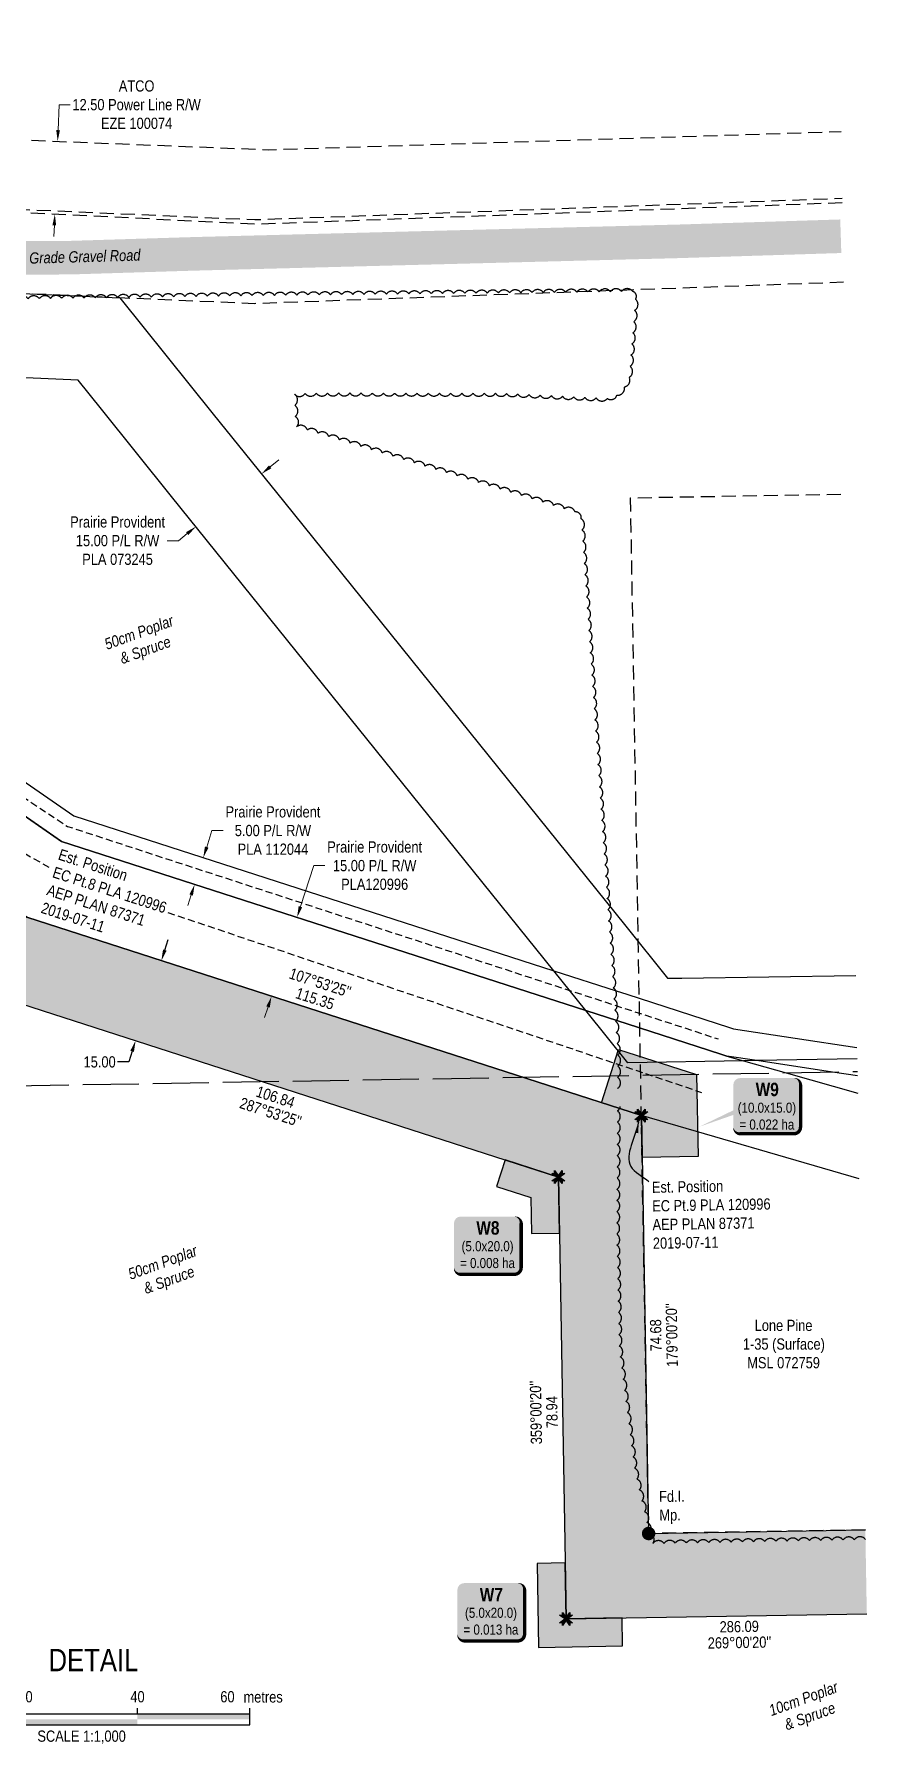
# Model space of a CAD drawing. Extents: x 571054 to 575687, y 6270459 to 6274187.
# Drawn here: x 571843 to 572586, y 6270699 to 6272226 of the extents above; entities that cross this region are included whole.
import ezdxf
from ezdxf.enums import TextEntityAlignment as Align

# ---------------------------------------------------------------- set-up
doc = ezdxf.new("R2010")
doc.units = 0
doc.header["$LTSCALE"] = 5
doc.header["$PDMODE"] = 34
doc.header["$PDSIZE"] = 0.03
for name, pattern in [('0', [1, 1, 0]), ('foc-ACCESSROAD', [3.75, 2.5, -1.25]), ('foc-FLOWLINE', [3.75, 2.5, -1.25]), ('foc-UNSURVEYED', [12.5, 10, -2.5]), ('UG_PIPE', [1.875, 1.25, -0.625])]:
    doc.linetypes.add(name, pattern=pattern)
doc.layers.get('Defpoints').update_dxf_attribs({"color": 9})
for name, color, linetype in [('AS-PIPE-UG', 44, 'UG_PIPE'), ('AS-ROADS', 254, 'Continuous'), ('DETAIL-T', 7, 'Continuous'), ('F-AR', 190, 'foc-ACCESSROAD'), ('F-EZE', 190, 'foc-FLOWLINE'), ('F-RW', 190, 'Continuous'), ('F-WS', 190, 'foc-ACCESSROAD'), ('L-BD', 7, 'Continuous'), ('L-MON', 1, 'Continuous'), ('L-USEC', 7, 'foc-UNSURVEYED'), ('P-PROPOSED', 10, 'Continuous'), ('P-PROPOSED-H', 21, 'Continuous'), ('P-TEMP-BLOCKS', 250, 'Continuous'), ('P-TEMP-H', 41, 'Continuous'), ('P-TEMP_WORKSPACE', 46, 'Continuous'), ('P-TXT', 4, 'Continuous'), ('P-WORKAREA', 113, 'Continuous'), ('P-WORKAREA-H', 111, 'Continuous'), ('T-BUSH', 110, '0'), ('T-BUSH-T', 110, 'Continuous')]:
    doc.layers.add(name, color=color, linetype=linetype)
for name, color, linetype, lineweight in [('F-EZE-T', 190, 'Continuous', 9), ('F-RW-T', 190, 'Continuous', 9), ('F-WS-T', 190, 'Continuous', 9), ('T-TEXT', 48, 'Continuous', 18)]:
    doc.layers.add(name, color=color, linetype=linetype, lineweight=lineweight)
doc.styles.add('80', font='ARIALN.TTF', dxfattribs={"height": 10})
doc.styles.add('80CG', font='ARIALN.TTF', dxfattribs={"height": 10})
doc.styles.add('80L', font='ARIALN.TTF', dxfattribs={"height": 10})
doc.styles.add('80LS', font='ARIALNI.TTF', dxfattribs={"height": 10})
doc.styles.add('BOLD', font='ARIALNB.TTF')
doc.dimstyles.new('Compass 5 000', dxfattribs={"dimscale": 5, "dimtxt": 9, "dimasz": 2, "dimexe": 0.2, "dimexo": 0.0625, "dimgap": 0.5, "dimtad": 0, "dimtih": 1, "dimtoh": 1, "dimzin": 0, "dimdsep": 46, "dimtxsty": '80CG', "dimcen": 0.1, "dimse1": 1, "dimse2": 1, "dimclrd": 256, "dimclrt": 256, "dimaunit": 1, "dimadec": 4, "dimazin": 0, "dimtfac": 0.06, "dimtofl": 0, "dimtmove": 0, "dimatfit": 1, "dimfxl": 0.2, "dimtolj": 1, "dimtzin": 0, "dimlwd": -1, "dimarcsym": 0})

# ---------------------------------------------------------------- blocks, each defined once
blk = doc.blocks.new('TEMP')
h = blk.add_hatch(color=255)
h.dxf.hatch_style = 1
h.paths.add_polyline_path([(0, 0.25), (-0.67, 1.15), (-0.67, 0.67), (-1.15, 0.67), (-0.25, 0), (-1.15, -0.67), (-0.67, -0.67), (-0.67, -1.15), (0, -0.25), (0.67, -1.15), (0.67, -0.67), (1.15, -0.67), (0.25, 0), (1.15, 0.67), (0.67, 0.67), (0.67, 1.15)])
h.paths.add_polyline_path([(0.57, 0.85), (0.57, 0.57), (0.85, 0.57), (0.08, 0), (0.85, -0.57), (0.57, -0.57), (0.57, -0.85), (0, -0.08), (-0.57, -0.85), (-0.57, -0.57), (-0.85, -0.57), (-0.08, 0), (-0.85, 0.57), (-0.57, 0.57), (-0.57, 0.85), (0, 0.08)], flags=16)
h = blk.add_hatch(color=1)
h.dxf.hatch_style = 1
h.paths.add_polyline_path([(0, 0.08), (-0.57, 0.85), (-0.57, 0.57), (-0.85, 0.57), (-0.08, 0), (-0.85, -0.57), (-0.57, -0.57), (-0.57, -0.85), (0, -0.08), (0.57, -0.85), (0.57, -0.57), (0.85, -0.57), (0.08, 0), (0.85, 0.57), (0.57, 0.57), (0.57, 0.85)])
at = {"color": 1}
for p, q in [((-0.08, 0), (0.08, 0)), ((0, 0.08), (0, -0.08))]:
    blk.add_line(p, q, dxfattribs=at)
at = {"color": 255, "flags": 128}
blk.add_lwpolyline([(-0.25, 0), (-1.15, 0.67), (-0.67, 0.67), (-0.67, 1.15), (0, 0.25), (0.67, 1.15), (0.67, 0.67), (1.15, 0.67), (0.25, 0), (1.15, -0.67), (0.67, -0.67), (0.67, -1.15), (0, -0.25), (-0.67, -1.15), (-0.67, -0.67), (-1.15, -0.67)], close=True, dxfattribs=at)
at = {"color": 1, "flags": 128}
blk.add_lwpolyline([(-0.08, 0), (-0.85, 0.57), (-0.57, 0.57), (-0.57, 0.85), (0, 0.08), (0.57, 0.85), (0.57, 0.57), (0.85, 0.57), (0.08, 0), (0.85, -0.57), (0.57, -0.57), (0.57, -0.85), (0, -0.08), (-0.57, -0.85), (-0.57, -0.57), (-0.85, -0.57)], close=True, dxfattribs=at)
blk = doc.blocks.new('fdia')
at = {"color": 255, "const_width": 1}
blk.add_lwpolyline([(-0.5, 0, 1), (0.5, 0, 1)], format="xyb", close=True, dxfattribs=at)
blk = doc.blocks.new('Fdiaa')
blk.add_blockref('fdia', (0, 0))
blk = doc.blocks.new('fdib')
at = {"color": 1, "const_width": 1.6}
blk.add_lwpolyline([(-0.4, 0, 1), (0.4, 0, 1)], format="xyb", close=True, dxfattribs=at)
at = {"color": 1}
blk.add_circle((0, 0), 0.8, dxfattribs=at)
blk = doc.blocks.new('Fdibb')
blk.add_blockref('fdib', (0, 0))
blk = doc.blocks.new('fdicc')
for name in ['Fdibb', 'Fdiaa']:
    blk.add_blockref(name, (0, 0))
blk = doc.blocks.new('FDI')
blk.add_blockref('fdicc', (0, 0))
blk = doc.blocks.new('*D427')
at = {"layer": 'Defpoints', "color": 0, "transparency": 16777216}
for p in [(572019, 6271456.4), (572077.7, 6271437.4), (571996.3, 6271385.9)]:
    blk.add_point(p, dxfattribs=at)
at = {"layer": 'F-RW-T', "transparency": 16777216}
for p, q in [((572080.7, 6271447), (572092.6, 6271483.6)), ((572092.6, 6271483.6), (572102.6, 6271483.6)), ((572051.9, 6271357.4), (572048.8, 6271347.9))]:
    blk.add_line(p, q, dxfattribs=at)
for points in [[(572079.2, 6271447.5), (572082.3, 6271446.4), (572077.7, 6271437.4)], [(572050.3, 6271357.9), (572053.4, 6271356.9), (572054.9, 6271366.9)]]:
    blk.add_solid(points, dxfattribs=at)
at = {"layer": 'F-RW-T', "transparency": 16777216, "insert": (572147, 6271483.6), "char_height": 10, "attachment_point": 5, "style": '80CG'}
blk.add_mtext('\\A1;Prairie Provident\\P15.00 P/L R/W\\PPLA120996', dxfattribs=at)
blk = doc.blocks.new('*D428')
at = {"layer": 'Defpoints', "color": 0, "transparency": 16777216}
for p in [(571994, 6271490.7), (572004.4, 6271487.3), (571996.7, 6271463.6)]:
    blk.add_point(p, dxfattribs=at)
at = {"layer": 'F-RW-T', "transparency": 16777216}
for p, q in [((571997.1, 6271500.2), (572001.8, 6271514.9)), ((572001.8, 6271514.9), (572011.8, 6271514.9)), ((571983.3, 6271457.4), (571980.2, 6271447.9))]:
    blk.add_line(p, q, dxfattribs=at)
for points in [[(571995.5, 6271500.7), (571998.7, 6271499.7), (571994, 6271490.7)], [(571981.7, 6271457.9), (571984.8, 6271456.9), (571986.3, 6271466.9)]]:
    blk.add_solid(points, dxfattribs=at)
at = {"layer": 'F-RW-T', "transparency": 16777216, "insert": (572056.2, 6271514.9), "char_height": 10, "attachment_point": 5, "style": '80CG'}
blk.add_mtext('\\A1;Prairie Provident\\P5.00 P/L R/W\\PPLA 112044', dxfattribs=at)
blk = doc.blocks.new('*D431')
at = {"layer": 'Defpoints', "color": 0, "transparency": 16777216}
for p in [(571846.6, 6272131.1), (571864, 6272130.4), (571844, 6272066.1)]:
    blk.add_point(p, dxfattribs=at)
at = {"layer": 'F-EZE-T', "transparency": 16777216}
for p, q in [((571864.4, 6272140.4), (571865.3, 6272163.1)), ((571865.3, 6272163.1), (571875.3, 6272163.1)), ((571861.1, 6272055.4), (571860.7, 6272045.4))]:
    blk.add_line(p, q, dxfattribs=at)
for points in [[(571862.8, 6272140.5), (571866.1, 6272140.3), (571864, 6272130.4)], [(571859.4, 6272055.5), (571862.7, 6272055.4), (571861.5, 6272065.4)]]:
    blk.add_solid(points, dxfattribs=at)
at = {"layer": 'F-EZE-T', "transparency": 16777216, "insert": (571934.5, 6272163.1), "char_height": 10, "attachment_point": 5, "style": '80CG'}
blk.add_mtext('\\A1;ATCO\\P12.50 Power Line R/W\\PEZE 100074', dxfattribs=at)
blk = doc.blocks.new('*U314')
at = {"color": 0}
for p, q in [((-150, 0), (-150, 15)), ((-150, 10), (150.2, 10)), ((-150, 0), (150.2, 0)), ((-100, 10), (-100, 15)), ((-50, 10), (-50, 15)), ((50, 10), (50, 15)), ((150.2, 0), (150.2, 15))]:
    blk.add_line(p, q, dxfattribs=at)
for points in [[(-150, 5), (-140, 5), (-150, 0), (-140, 0)], [(-140, 10), (-130, 10), (-140, 5), (-130, 5)], [(-130, 5), (-120, 5), (-130, 0), (-120, 0)], [(-120, 10), (-110, 10), (-120, 5), (-110, 5)], [(-110, 5), (-100, 5), (-110, 0), (-100, 0)], [(-100, 10), (-50, 10), (-100, 5), (-50, 5)], [(-50, 5), (50, 5), (-50, 0), (50, 0)], [(50, 10), (150.2, 10), (50, 5), (150.2, 5)]]:
    blk.add_solid(points, dxfattribs=at)
at = {"color": 0, "style": '80'}
blk.add_text('metres', height=10, dxfattribs=at).set_placement((162.2, 20), align=Align.CENTER)
at = {"color": 0, "char_height": 10, "style": '80'}
for s, insert, attachment_point in [('0', (-150, 30.2), 2), ('10', (-100, 30.2), 2), ('20', (-50, 30.2), 2), ('40', (50, 30.2), 2), ('60', (136.7, 30.2), 3), ('SCALE 1:1,000', (0.1, -5), 2)]:
    blk.add_mtext(s, dxfattribs=dict(at, insert=insert, attachment_point=attachment_point))
blk = doc.blocks.new('*D549')
at = {"layer": 'Defpoints', "color": 0, "transparency": 16777216}
for p in [(571980.1, 6271391.1), (571933.6, 6271327.3), (571957, 6271319.8)]:
    blk.add_point(p, dxfattribs=at)
at = {"layer": 'P-TXT', "transparency": 16777216}
for p, q in [((571959.7, 6271408.2), (571962.8, 6271417.7)), ((571930.5, 6271317.8), (571927.5, 6271308.3)), ((571927.5, 6271308.3), (571917.5, 6271308.3))]:
    blk.add_line(p, q, dxfattribs=at)
for points in [[(571958.1, 6271408.7), (571961.3, 6271407.7), (571956.6, 6271398.7)], [(571928.9, 6271318.3), (571932.1, 6271317.3), (571933.6, 6271327.3)]]:
    blk.add_solid(points, dxfattribs=at)
at = {"layer": 'P-TXT', "transparency": 16777216, "insert": (571901.5, 6271308.3), "char_height": 10, "attachment_point": 5, "style": '80CG'}
blk.add_mtext('\\A1;15.00', dxfattribs=at)
blk = doc.blocks.new('*U554')
h = blk.add_hatch(color=191)
edge = h.paths.add_edge_path()
edge.add_line((-24, -33.1), (24, -33.1))
edge.add_arc((24, -27.1), 6, 270, 360)
edge.add_line((30, -27.1), (30, 12.5))
edge.add_arc((24, 12.5), 6, 0, 90)
edge.add_line((24, 18.5), (-24, 18.5))
edge.add_arc((-24, 12.5), 6, 90, 180)
edge.add_line((-30, 12.5), (-30, -27.1))
edge.add_arc((-24, -27.1), 6, 180, 270)
at = {"color": 250, "flags": 128}
blk.add_lwpolyline([(-24, -33.1, 3, 3, 0), (24, -33.1, 3, 3, 0.414214), (30, -27.1, 3, 3, 0), (30, 12.5, 3, 0, 0.414214), (24, 18.5, 0, 0, 0), (-24, 18.5, 0, 0, 0.414214), (-30, 12.5, 0, 0, 0), (-30, -27.1, 0, 3, 0.414214)], format="xyseb", close=True, dxfattribs=at)
at = {"flags": 128}
blk.add_lwpolyline([(25.3, 1.9, 0, 7.5, 0), (0, 0, 0, 0, 0)], format="xyseb", dxfattribs=at)
at = {"color": 250}
for tag, p, height, style in [('TEMP_AREA_W1_001', (-9.2, 2.2), 12, 'BOLD'), ('ENTER_TEXT_001', (-30.7, -12.5), 9, '80')]:
    blk.add_attdef(tag, p, '', height=height, dxfattribs=dict(at, style=style))
blk = doc.blocks.new('*D592')
at = {"layer": 'Defpoints', "color": 0, "transparency": 16777216}
for p in [(572017.1, 6271869.3), (571958.6, 6271822.2), (571987.5, 6271786.4)]:
    blk.add_point(p, dxfattribs=at)
at = {"layer": 'F-RW-T', "transparency": 16777216}
for p, q in [((572053.7, 6271839.7), (572061.5, 6271846)), ((571971.9, 6271773.8), (571961.9, 6271773.8)), ((571979.7, 6271780.1), (571971.9, 6271773.8))]:
    blk.add_line(p, q, dxfattribs=at)
for points in [[(572052.7, 6271841), (572054.8, 6271838.4), (572045.9, 6271833.4)], [(571978.6, 6271781.4), (571980.7, 6271778.8), (571987.5, 6271786.4)]]:
    blk.add_solid(points, dxfattribs=at)
at = {"layer": 'F-RW-T', "transparency": 16777216, "insert": (571917.5, 6271773.8), "char_height": 10, "attachment_point": 5, "style": '80CG'}
blk.add_mtext('\\A1;Prairie Provident\\P15.00 P/L R/W\\PPLA 073245', dxfattribs=at)
blk = doc.blocks.new('*U593')
h = blk.add_hatch(color=111)
edge = h.paths.add_edge_path()
edge.add_line((-24, -31.3), (24, -31.3))
edge.add_arc((24, -25.3), 6, 270, 360)
edge.add_line((30, -25.3), (30, 12.5))
edge.add_arc((24, 12.5), 6, 0, 90)
edge.add_line((24, 18.5), (-24, 18.5))
edge.add_arc((-24, 12.5), 6, 90, 180)
edge.add_line((-30, 12.5), (-30, -25.3))
edge.add_arc((-24, -25.3), 6, 180, 270)
at = {"color": 250, "flags": 128}
blk.add_lwpolyline([(-24, -31.3, 3, 3, 0), (24, -31.3, 3, 3, 0.414214), (30, -25.3, 3, 3, 0), (30, 12.5, 3, 0, 0.414214), (24, 18.5, 0, 0, 0), (-24, 18.5, 0, 0, 0.414214), (-30, 12.5, 0, 0, 0), (-30, -25.3, 0, 3, 0.414214)], format="xyseb", close=True, dxfattribs=at)
at = {"flags": 128}
blk.add_lwpolyline([(-60.6, -25.1, 0, 7.5, 0), (0, 0, 0, 0, 0)], format="xyseb", dxfattribs=at)
at = {"color": 250}
for tag, p, height, style in [('TEMP_AREA_W1_001', (-9.2, 2.2), 12, 'BOLD'), ('ENTER_TEXT_001', (-30.7, -12.5), 9, '80')]:
    blk.add_attdef(tag, p, '', height=height, dxfattribs=dict(at, style=style))

msp = doc.modelspace()

# ---------------------------------------------------------------- hatches: boundary and pattern name
at = {"layer": 'P-PROPOSED-H'}
h = msp.add_hatch(color=256, dxfattribs=at)
h.dxf.hatch_style = 1
h.paths.add_polyline_path([(571836.403, 6271437.472), (571723.603, 6271515.372), (571550.353, 6271827.072), (571410.503, 6271971.222), (571056.623, 6271961.191), (571058.747, 6271886.253), (571379.66, 6271895.349), (571489.643, 6271781.985), (571666.587, 6271463.639), (571802.877, 6271369.517), (572311.026, 6271205.49), (572317.878, 6270810.948), (572586.3, 6270815.61), (572584.998, 6270890.566), (572391.533, 6270887.207), (572385.053, 6271260.372)])
at = {"layer": 'P-TEMP-H'}
h = msp.add_hatch(color=256, dxfattribs=at)
h.dxf.hatch_style = 1
h.paths.add_polyline_path([(572255.837, 6271197.045), (572286.368, 6271187.19), (572286.957, 6271155.044), (572311.943, 6271155.502), (572311.026, 6271205.49), (572263.513, 6271220.826)])
h = msp.add_hatch(color=256, dxfattribs=at)
h.dxf.hatch_style = 1
h.paths.add_polyline_path([(572367.849, 6270811.816), (572317.878, 6270810.948), (572317.01, 6270860.92), (572292.024, 6270860.486), (572293.326, 6270785.529), (572368.283, 6270786.831)])
at = {"layer": 'P-WORKAREA-H'}
h = msp.add_hatch(color=256, dxfattribs=at)
h.dxf.hatch_style = 1
h.paths.add_polyline_path([(572385.053, 6271260.372), (572349.381, 6271271.886), (572364.734, 6271319.449), (572434.404, 6271296.96), (572435.675, 6271223.761), (572385.704, 6271222.893)])

# ---------------------------------------------------------------- linework, layer by layer
at = {"layer": 'AS-PIPE-UG', "flags": 128}
for points in [[(571490.223, 6272200.387), (571489.738, 6272110.907), (571492.848, 6272048.297), (571492.928, 6272014.542), (571508.268, 6271987.407), (571547.773, 6271968.002), (571577.703, 6271943.727), (571602.958, 6271910.607), (571631.228, 6271865.017), (571663.713, 6271804.402), (571787.175, 6271575.298), (571872.811, 6271518.668), (572453.528, 6271328.915)], [(571759.742, 6271548.056), (571768.971, 6271532.318), (571857.688, 6271481.339)], [(571962.502, 6271441.745), (572438.895, 6271281.088)]]:
    msp.add_lwpolyline(points, dxfattribs=at)
at = {"layer": 'AS-ROADS', "const_width": 29.987, "flags": 128}
msp.add_lwpolyline([(571533.446, 6272211.073), (571534.788, 6272185.637), (571574.878, 6272091.867), (571629.558, 6272046.702), (571704.288, 6272028.712), (571781.483, 6272026.042), (571875.653, 6272026.527), (571985.613, 6272029.917), (572167.598, 6272034.637), (572418.413, 6272041.092), (572563.081, 6272045.634)], dxfattribs=at)
at = {"layer": 'F-AR', "flags": 128}
for points in [[(572565.654, 6272004.565), (572039.865, 6271985.425), (571919.388, 6271990.56), (571524.197, 6272008.224), (571513.116, 6272008.665), (571512.711, 6272020.965), (571507.039, 6272192.978), (571506.318, 6272210.752)], [(571581.24, 6272214.145), (571581.987, 6272195.734), (571585.787, 6272080.5), (572040.155, 6272060.486), (572564.351, 6272079.565)]]:
    msp.add_lwpolyline(points, dxfattribs=at)
at = {"layer": 'F-EZE', "flags": 128}
for points in [[(572564.423, 6272075.446), (572041.699, 6272056.308), (571752.724, 6272070.634), (571585.951, 6272077.627), (571578.151, 6272079.285), (571571.779, 6272213.716)], [(571633.31, 6272216.502), (571636.799, 6272139.461), (572051.859, 6272122.903), (572494.785, 6272137.006), (572563.316, 6272139.187)]]:
    msp.add_lwpolyline(points, dxfattribs=at)
at = {"layer": 'F-RW'}
for points in [[(571506.318, 6272210.752), (571507.039, 6272192.978), (571512.711, 6272020.965), (571524.204, 6272008.249), (571568.617, 6271963.27), (571601.347, 6271929.606), (571610.112, 6271920.589), (571619.49, 6271903.716), (571662.283, 6271826.724), (571797.06, 6271584.245), (571878.525, 6271527.956), (572306.823, 6271389.77), (572362.513, 6271371.801), (572372.068, 6271368.709), (572463.77, 6271339.032), (572467.187, 6271337.943), (572577.521, 6271321.152)], [(572385.053, 6271260.372), (571836.403, 6271437.472), (571723.603, 6271515.372), (571550.353, 6271827.072), (571398.194, 6271983.909), (571396.056, 6272039.746), (571389.708, 6272205.472)], [(571464.345, 6272208.852), (571464.995, 6272191.804), (571471.489, 6272021.504), (571471.819, 6272012.89), (571513.966, 6271969.397), (571543.512, 6271938.906), (571550.355, 6271931.865), (571575.845, 6271905.648), (571608.493, 6271872.066), (571632.973, 6271828.024), (571778.053, 6271567.006), (571867.347, 6271505.306), (572291.978, 6271368.301), (572335.371, 6271354.31), (572354.819, 6271348.027), (572372.502, 6271342.305), (572456.139, 6271315.251), (572461.503, 6271313.529), (572476.387, 6271309.321), (572514.247, 6271298.575), (572578.227, 6271280.499)], [(572577.959, 6271295.921), (572555.665, 6271299.278), (572488.093, 6271309.516), (572461.503, 6271313.529), (572456.139, 6271315.251), (572372.502, 6271342.305), (572354.819, 6271348.027), (572335.371, 6271354.31), (572291.978, 6271368.301), (571867.347, 6271505.306), (571778.053, 6271567.006), (571632.973, 6271828.024), (571608.493, 6271872.066), (571575.845, 6271905.648), (571550.355, 6271931.865), (571543.512, 6271938.906), (571513.966, 6271969.397), (571471.819, 6272012.89), (571471.489, 6272021.504), (571464.995, 6272191.804), (571464.345, 6272208.852)], [(571054.498, 6272036.129), (571408.379, 6272046.16), (571413.374, 6272046.302), (571471.489, 6272021.504), (571509.76, 6272008.793), (571513.116, 6272008.665), (571524.204, 6272008.249), (571919.388, 6271990.56), (572002.946, 6271886.783), (572065.594, 6271808.979), (572371.144, 6271429.502), (572408.406, 6271383.224), (572421.299, 6271383.013), (572576.401, 6271385.649)], [(572577.698, 6271310.961), (572488.093, 6271309.516), (572476.387, 6271309.321), (572372.996, 6271307.593), (572335.371, 6271354.31), (572306.823, 6271389.77), (571965.747, 6271813.345), (571903.088, 6271891.161), (571882.195, 6271917.111), (571601.347, 6271929.606), (571550.355, 6271931.865), (571514.743, 6271933.457), (571496.02, 6271934.317), (571474.543, 6271941.441), (571415.499, 6271971.363), (571410.503, 6271971.222), (571056.623, 6271961.191)], [(572579.557, 6271203.902), (572385.053, 6271260.372)]]:
    msp.add_lwpolyline(points, dxfattribs=at)
at = {"layer": 'F-WS', "flags": 128}
msp.add_lwpolyline([(572584.998, 6270890.566), (572391.533, 6270887.207), (572375.473, 6271812.067), (572568.938, 6271815.427)], dxfattribs=at)
at = {"layer": 'L-USEC'}
msp.add_line((571074.179, 6271274.291), (572577.893, 6271299.755), dxfattribs=at)
at = {"layer": 'P-TEMP_WORKSPACE', "flags": 128}
for points in [[(572255.837, 6271197.045), (572286.368, 6271187.19), (572286.957, 6271155.044), (572311.943, 6271155.502), (572311.026, 6271205.49), (572263.513, 6271220.826)], [(572367.849, 6270811.816), (572317.878, 6270810.948), (572317.01, 6270860.92), (572292.024, 6270860.486), (572293.326, 6270785.529), (572368.283, 6270786.831)]]:
    msp.add_lwpolyline(points, close=True, dxfattribs=at)
at = {"layer": 'P-WORKAREA'}
msp.add_lwpolyline([(572435.675, 6271223.761), (572385.704, 6271222.893), (572385.053, 6271260.372), (572349.381, 6271271.886), (572364.734, 6271319.449), (572434.404, 6271296.96), (572435.675, 6271223.761)], dxfattribs=at)
at = {"layer": 'T-BUSH', "flags": 128}
for points in [[(572363.82, 6271284.597, 0.52056705), (572363.878, 6271294.592, 0.52056705), (572363.936, 6271304.588, 0.52056705), (572363.995, 6271314.583, 0.52056705), (572363.361, 6271324.557, 0.52056705), (572362.679, 6271334.53, 0.52056705), (572361.998, 6271344.502, 0.52056705), (572361.316, 6271354.475, 0.52056705), (572360.635, 6271364.447, 0.52056705), (572359.953, 6271374.42, 0.52056705), (572359.272, 6271384.392, 0.52056705), (572358.59, 6271394.365, 0.52056705), (572357.909, 6271404.337, 0.52056705), (572357.228, 6271414.31, 0.52056705), (572356.546, 6271424.282, 0.52056705), (572355.865, 6271434.255, 0.52056705), (572355.183, 6271444.227, 0.52056705), (572354.502, 6271454.2, 0.52056705), (572353.82, 6271464.172, 0.52056705), (572353.139, 6271474.145, 0.52056705), (572352.457, 6271484.117, 0.52056705), (572351.776, 6271494.09, 0.52056705), (572351.094, 6271504.062, 0.52056705), (572350.413, 6271514.035, 0.52056705), (572349.731, 6271524.007, 0.52056705), (572349.05, 6271533.98, 0.52056705), (572348.368, 6271543.952, 0.52056705), (572347.687, 6271553.925, 0.52056705), (572347.005, 6271563.897, 0.52056705), (572346.324, 6271573.87, 0.52056705), (572345.642, 6271583.842, 0.52056705), (572344.961, 6271593.815, 0.52056705), (572344.279, 6271603.787, 0.52056705), (572343.598, 6271613.76, 0.52056705), (572342.916, 6271623.732, 0.52056705), (572342.235, 6271633.705, 0.52056705), (572341.553, 6271643.677, 0.52056705), (572340.872, 6271653.65, 0.52056705), (572340.19, 6271663.622, 0.52056705), (572339.509, 6271673.595, 0.52056705), (572338.827, 6271683.567, 0.52056705), (572338.146, 6271693.54, 0.52056705), (572337.464, 6271703.512, 0.52056705), (572336.783, 6271713.485, 0.52056705), (572336.101, 6271723.457, 0.52056705), (572335.42, 6271733.43, 0.52056705), (572334.738, 6271743.402, 0.52056705), (572334.057, 6271753.375, 0.52056705), (572333.375, 6271763.347, 0.52056705), (572332.694, 6271773.32, 0.52056705), (572332.012, 6271783.292, 0.52056705), (572331.331, 6271793.265, 0.52056705), (572325.851, 6271799.429, 0.52056705), (572316.294, 6271802.357, 0.52056705), (572306.737, 6271805.285, 0.52056705), (572297.179, 6271808.213, 0.52056705), (572287.622, 6271811.141, 0.52056705), (572278.065, 6271814.069, 0.52056705), (572268.507, 6271816.997, 0.52056705), (572258.95, 6271819.925, 0.52056705), (572249.393, 6271822.853, 0.52056705), (572239.835, 6271825.78, 0.52056705), (572230.278, 6271828.708, 0.52056705), (572220.721, 6271831.636, 0.52056705), (572211.163, 6271834.564, 0.52056705), (572201.606, 6271837.492, 0.52056705), (572192.049, 6271840.42, 0.52056705), (572182.491, 6271843.348, 0.52056705), (572172.934, 6271846.276, 0.52056705), (572163.377, 6271849.204, 0.52056705), (572153.819, 6271852.132, 0.52056705), (572144.262, 6271855.06, 0.52056705), (572134.705, 6271857.988, 0.52056705), (572125.147, 6271860.915, 0.52056705), (572115.59, 6271863.843, 0.52056705), (572106.033, 6271866.771, 0.52056705), (572096.475, 6271869.699, 0.52056705), (572086.918, 6271872.627, 0.52056705), (572077.361, 6271875.555, 0.52056705), (572075.97, 6271884.686, 0.52056705), (572075.713, 6271894.679, 0.52056705), (572075.456, 6271904.671, 0.52056705), (572084.903, 6271905.332, 0.52056705), (572094.898, 6271905.467, 0.52056705), (572104.893, 6271905.601, 0.52056705), (572114.888, 6271905.712, 0.52056705), (572124.884, 6271905.688, 0.52056705), (572134.88, 6271905.665, 0.52056705), (572144.875, 6271905.641, 0.52056705), (572154.871, 6271905.617, 0.52056705), (572164.867, 6271905.593, 0.52056705), (572174.863, 6271905.57, 0.52056705), (572184.858, 6271905.546, 0.52056705), (572194.854, 6271905.522, 0.52056705), (572204.85, 6271905.498, 0.52056705), (572214.845, 6271905.475, 0.52056705), (572224.841, 6271905.451, 0.52056705), (572234.837, 6271905.427, 0.52056705), (572244.833, 6271905.403, 0.52056705), (572254.828, 6271905.38, 0.52056705), (572264.822, 6271905.265, 0.52056705), (572274.805, 6271904.77, 0.52056705), (572284.789, 6271904.275, 0.52056705), (572294.772, 6271903.78, 0.52056705), (572304.756, 6271903.285, 0.52056705), (572314.739, 6271902.79, 0.52056705), (572324.723, 6271902.295, 0.52056705), (572334.706, 6271901.8, 0.52056705), (572344.69, 6271901.305, 0.52056705), (572354.673, 6271900.81, 0.52056705), (572363.239, 6271903.676, 0.52056705), (572369.85, 6271911.173, 0.52056705), (572374.192, 6271919.635, 0.52056705), (572375.002, 6271929.598, 0.52056705), (572375.813, 6271939.561, 0.52056705), (572376.624, 6271949.523, 0.52056705), (572377.434, 6271959.486, 0.52056705), (572378.245, 6271969.449, 0.52056705), (572379.056, 6271979.412, 0.52056705), (572379.866, 6271989.375, 0.52056705), (572377.418, 6271996.301, 0.52056705), (572367.423, 6271996.193, 0.52056705), (572357.428, 6271996.086, 0.52056705), (572347.432, 6271995.979, 0.52056705), (572337.437, 6271995.871, 0.52056705), (572327.442, 6271995.764, 0.52056705), (572317.447, 6271995.657, 0.52056705), (572307.452, 6271995.549, 0.52056705), (572297.457, 6271995.442, 0.52056705), (572287.461, 6271995.335, 0.52056705), (572277.466, 6271995.227, 0.52056705), (572267.471, 6271995.12, 0.52056705), (572257.476, 6271995.013, 0.52056705), (572247.481, 6271994.905, 0.52056705), (572237.486, 6271994.798, 0.52056705), (572227.49, 6271994.691, 0.52056705), (572217.495, 6271994.583, 0.52056705), (572207.5, 6271994.476, 0.52056705), (572197.505, 6271994.369, 0.52056705), (572187.51, 6271994.261, 0.52056705), (572177.514, 6271994.154, 0.52056705), (572167.519, 6271994.047, 0.52056705), (572157.524, 6271993.939, 0.52056705), (572147.529, 6271993.832, 0.52056705), (572137.534, 6271993.725, 0.52056705), (572127.539, 6271993.617, 0.52056705), (572117.543, 6271993.51, 0.52056705), (572107.548, 6271993.403, 0.52056705), (572097.553, 6271993.295, 0.52056705), (572087.558, 6271993.188, 0.52056705), (572077.563, 6271993.081, 0.52056705), (572067.567, 6271992.973, 0.52056705), (572057.572, 6271992.866, 0.52056705), (572047.577, 6271992.759, 0.52056705), (572037.582, 6271992.652, 0.52056705), (572027.587, 6271992.544, 0.52056705), (572017.592, 6271992.416, 0.52056705), (572007.597, 6271992.268, 0.52056705), (571997.602, 6271992.121, 0.52056705), (571987.608, 6271991.973, 0.52056705), (571977.613, 6271991.825, 0.52056705), (571967.618, 6271991.678, 0.52056705), (571957.624, 6271991.53, 0.52056705), (571947.629, 6271991.383, 0.52056705), (571937.634, 6271991.235, 0.52056705), (571927.64, 6271991.088, 0.52056705), (571917.645, 6271990.94, 0.52056705), (571907.65, 6271990.792, 0.52056705), (571897.656, 6271990.645, 0.52056705), (571887.661, 6271990.497, 0.52056705), (571877.666, 6271990.35, 0.52056705), (571867.672, 6271990.202, 0.52056705), (571857.677, 6271990.055, 0.52056705), (571847.682, 6271989.907, 0.52056705), (571837.688, 6271989.76, 0.52056705), (571827.693, 6271989.612, 0.52056705), (571817.698, 6271989.464, 0.52056705), (571807.704, 6271989.317, 0.52056705), (571797.709, 6271989.169, 0.52056705), (571787.714, 6271989.022, 0.52056705), (571777.72, 6271988.874, 0.52056705), (571767.725, 6271988.727, 0.52056705), (571757.73, 6271988.579, 0.52056705), (571747.736, 6271988.431, 0.52056705), (571737.774, 6271988.895, 0.52056705), (571727.851, 6271990.1, 0.52056705), (571717.928, 6271991.305, 0.52056705), (571708.005, 6271992.511, 0.52056705), (571698.082, 6271993.716, 0.52056705), (571688.159, 6271994.922, 0.52056705), (571678.237, 6271996.127, 0.52056705), (571668.314, 6271997.332, 0.52056705), (571658.391, 6271998.538, 0.52056705), (571648.468, 6271999.743, 0.52056705), (571638.545, 6272000.948, 0.52056705), (571628.623, 6272002.154, 0.52056705), (571618.7, 6272003.359, 0.52056705), (571608.777, 6272004.565, 0.52056705), (571599.356, 6272007.484, 0.52056705), (571590.349, 6272011.82, 0.52056705), (571581.343, 6272016.155, 0.52056705), (571572.336, 6272020.49, 0.52056705), (571563.329, 6272024.826, 0.52056705), (571554.323, 6272029.161, 0.52056705), (571545.316, 6272033.496, 0.52056705), (571535.532, 6272034.141, 0.52056705), (571525.542, 6272033.807, 0.52056705), (571523.49, 6272026.015, 0.52056705), (571523.779, 6272016.023, 0.52056705), (571524.068, 6272006.031, 0.52056705), (571524.357, 6271996.04, 0.52056705), (571524.646, 6271986.048, 0.52056705), (571524.934, 6271976.057, 0.52056705), (571525.223, 6271966.065, 0.52056705), (571525.512, 6271956.073, 0.52056705), (571525.801, 6271946.082, 0.52056705), (571526.09, 6271936.09, 0.52056705), (571526.379, 6271926.099, 0.52056705), (571526.668, 6271916.107, 0.52056705), (571526.957, 6271906.116, 0.52056705), (571527.246, 6271896.124, 0.52056705), (571527.535, 6271886.132, 0.52056705), (571527.824, 6271876.141, 0.52056705), (571528.113, 6271866.149, 0.52056705), (571528.402, 6271856.158, 0.52056705), (571528.691, 6271846.166, 0.52056705), (571528.98, 6271836.174, 0.52056705), (571529.269, 6271826.183, 0.52056705), (571529.557, 6271816.191, 0.52056705), (571529.846, 6271806.2, 0.52056705), (571530.135, 6271796.208, 0.52056705), (571530.424, 6271786.217, 0.52056705), (571530.713, 6271776.225, 0.52056705), (571531.002, 6271766.233, 0.52056705), (571531.291, 6271756.242, 0.52056705), (571531.58, 6271746.25, 0.52056705), (571531.869, 6271736.259, 0.52056705), (571532.158, 6271726.267, 0.52056705), (571532.447, 6271716.276, 0.52056705), (571532.736, 6271706.284, 0.52056705), (571533.025, 6271696.292, 0.52056705), (571533.314, 6271686.301, 0.52056705), (571533.603, 6271676.309, 0.52056705), (571533.892, 6271666.318, 0.52056705), (571534.18, 6271656.326, 0.52056705), (571534.469, 6271646.334, 0.52056705), (571534.758, 6271636.343, 0.52056705), (571535.047, 6271626.351, 0.52056705), (571535.336, 6271616.36, 0.52056705), (571535.625, 6271606.368, 0.52056705), (571535.914, 6271596.377, 0.52056705), (571536.203, 6271586.385, 0.52056705), (571536.492, 6271576.393, 0.52056705), (571536.781, 6271566.402, 0.52056705), (571537.07, 6271556.41, 0.52056705), (571537.359, 6271546.419, 0.52056705), (571537.648, 6271536.427, 0.52056705), (571537.937, 6271526.436, 0.52056705), (571538.226, 6271516.444, 0.52056705), (571538.515, 6271506.452, 0.52056705), (571538.803, 6271496.461, 0.52056705), (571539.092, 6271486.469, 0.52056705), (571539.381, 6271476.478, 0.52056705), (571539.67, 6271466.486, 0.52056705), (571539.959, 6271456.494, 0.52056705), (571540.248, 6271446.503, 0.52056705), (571540.537, 6271436.511, 0.52056705), (571540.826, 6271426.52, 0.52056705), (571541.115, 6271416.528, 0.52056705), (571541.404, 6271406.537, 0.52056705), (571541.693, 6271396.545, 0.52056705), (571541.982, 6271386.553, 0.52056705), (571542.271, 6271376.562, 0.52056705), (571542.56, 6271366.57, 0.52056705), (571542.849, 6271356.579, 0.52056705), (571543.138, 6271346.587, 0.52056705), (571543.426, 6271336.595, 0.52056705), (571543.715, 6271326.604, 0.52056705), (571544.004, 6271316.612, 0.52056705), (571544.293, 6271306.621, 0.52056705), (571544.582, 6271296.629, 0.52056705), (571544.871, 6271286.638, 0.52056705), (571545.16, 6271276.646, 0.52056705), (571545.449, 6271266.654, 0.52056705), (571545.738, 6271256.663, 0.52056705), (571546.027, 6271246.671, 0.52056705), (571546.316, 6271236.68, 0.52056705), (571546.605, 6271226.688, 0.52056705), (571546.894, 6271216.697, 0.52056705), (571547.183, 6271206.705, 0.52056705), (571547.472, 6271196.713, 0.52056705), (571547.76, 6271186.722, 0.52056705), (571548.049, 6271176.73, 0.52056705), (571548.338, 6271166.739, 0.52056705), (571548.627, 6271156.747, 0.52056705), (571548.916, 6271146.755, 0.52056705), (571549.205, 6271136.764, 0.52056705), (571549.494, 6271126.772, 0.52056705), (571549.783, 6271116.781, 0.52056705), (571550.072, 6271106.789, 0.52056705), (571550.361, 6271096.798, 0.52056705), (571550.65, 6271086.806, 0.52056705), (571550.939, 6271076.814, 0.52056705), (571551.228, 6271066.823, 0.52056705), (571551.517, 6271056.831, 0.52056705), (571551.806, 6271046.84, 0.52056705), (571552.095, 6271036.848, 0.52056705), (571552.383, 6271026.857, 0.52056705), (571552.672, 6271016.865, 0.52056705), (571552.961, 6271006.873, 0.52056705), (571553.25, 6270996.882, 0.52056705), (571553.539, 6270986.89, 0.52056705), (571553.828, 6270976.899, 0.52056705), (571554.117, 6270966.907, 0.52056705), (571554.406, 6270956.915, 0.52056705), (571554.695, 6270946.924, 0.52056705), (571554.984, 6270936.932, 0.52056705), (571555.273, 6270926.941, 0.52056705), (571555.605, 6270915.467)], [(572585.155, 6270881.826, 0.52056705), (572575.161, 6270881.635, 0.52056705), (572565.168, 6270881.443, 0.52056705), (572555.174, 6270881.252, 0.52056705), (572545.18, 6270881.06, 0.52056705), (572535.186, 6270880.868, 0.52056705), (572525.192, 6270880.677, 0.52056705), (572515.198, 6270880.485, 0.52056705), (572505.204, 6270880.294, 0.52056705), (572495.21, 6270880.102, 0.52056705), (572485.216, 6270879.91, 0.52056705), (572475.222, 6270879.719, 0.52056705), (572465.228, 6270879.527, 0.52056705), (572455.234, 6270879.336, 0.52056705), (572445.24, 6270879.144, 0.52056705), (572435.247, 6270878.952, 0.52056705), (572425.253, 6270878.761, 0.52056705), (572415.259, 6270878.569, 0.52056705), (572405.265, 6270878.378, 0.52056705), (572395.271, 6270878.186, 0.52056705), (572392.435, 6270887.204, 0.52056705), (572390.155, 6270896.936, 0.52056705), (572387.875, 6270906.668, 0.52056705), (572385.595, 6270916.4, 0.52056705), (572383.316, 6270926.133, 0.52056705), (572381.036, 6270935.865, 0.52056705), (572378.97, 6270945.636, 0.52056705), (572377.704, 6270955.551, 0.52056705), (572376.438, 6270965.466, 0.52056705), (572375.172, 6270975.382, 0.52056705), (572373.906, 6270985.297, 0.52056705), (572372.64, 6270995.212, 0.52056705), (572371.374, 6271005.127, 0.52056705), (572370.108, 6271015.043, 0.52056705), (572368.842, 6271024.958, 0.52056705), (572367.576, 6271034.873, 0.52056705), (572366.31, 6271044.789, 0.52056705), (572365.282, 6271054.722, 0.52056705), (572365.056, 6271064.715, 0.52056705), (572364.831, 6271074.708, 0.52056705), (572364.605, 6271084.701, 0.52056705), (572364.38, 6271094.694, 0.52056705), (572364.154, 6271104.688, 0.52056705), (572363.929, 6271114.681, 0.52056705), (572363.704, 6271124.674, 0.52056705), (572363.478, 6271134.667, 0.52056705), (572363.253, 6271144.661, 0.52056705), (572363.061, 6271154.654, 0.52056705), (572363.119, 6271164.65, 0.52056705), (572363.178, 6271174.645, 0.52056705), (572363.236, 6271184.641, 0.52056705), (572363.294, 6271194.636, 0.52056705), (572363.353, 6271204.632, 0.52056705), (572363.411, 6271214.628, 0.52056705), (572363.469, 6271224.623, 0.52056705), (572363.528, 6271234.619, 0.52056705), (572363.586, 6271244.614, 0.52056705), (572363.645, 6271254.61, 0.52056705), (572363.703, 6271264.605, 0.19830573), (572366.232, 6271268.515, 0.19830573)]]:
    msp.add_lwpolyline(points, format="xyb", dxfattribs=at)

# ---------------------------------------------------------------- block references
at = {"layer": 'DETAIL-T', "xscale": 0.99957568, "yscale": 0.99957568, "zscale": 0.99957568}
msp.add_blockref('*U314', (571885.313, 6270716.288), dxfattribs=at)
at = {"layer": 'L-MON', "xscale": 4.997878399999983, "yscale": 4.997878399999983, "zscale": 4.997878399999983}
for name, p in [('TEMP', (572385.053, 6271260.372)), ('TEMP', (572311.026, 6271205.49)), ('FDI', (572391.533, 6270887.207)), ('TEMP', (572317.878, 6270810.948))]:
    msp.add_blockref(name, p, dxfattribs=at)
at = {"layer": 'P-TEMP-BLOCKS'}
ref = msp.add_blockref('*U593', (572497.147, 6271275.435), dxfattribs=dict(at, xscale=0.99957568, yscale=0.99957568, zscale=0.99957568))
ref.add_attrib('TEMP_AREA_W1_001', 'W9', (572487.141, 6271277.781), dxfattribs={"layer": '0', "color": 250, "height": 11.9949, "style": 'BOLD'})
ref.add_attrib('ENTER_TEXT_001', '(10.0x15.0)', (572471.082, 6271262.97), dxfattribs={"layer": '0', "color": 250, "height": 8.99618, "style": '80'})
ref.add_attrib('ENTER_TEXT_002', '= 0.022 ha', (572472.589, 6271247.94), dxfattribs={"layer": '0', "color": 250, "height": 8.9962, "style": '80'})
ref = msp.add_blockref('*U554', (572247.797, 6271151.756), dxfattribs=dict(at, xscale=0.99957568, yscale=0.99957568, zscale=0.99957568))
ref.add_attrib('TEMP_AREA_W1_001', 'W8', (572237.774, 6271154.102), dxfattribs={"layer": '0', "color": 250, "height": 11.9949, "style": 'BOLD'})
ref.add_attrib('ENTER_TEXT_001', '(5.0x20.0)', (572224.598, 6271139.292), dxfattribs={"layer": '0', "color": 250, "height": 8.9962, "style": '80'})
ref.add_attrib('ENTER_TEXT_002', '= 0.008 ha', (572223.239, 6271124.261), dxfattribs={"layer": '0', "color": 250, "height": 8.9962, "style": '80'})
ref = msp.add_blockref('*U554', (572250.843, 6270824.407), dxfattribs=dict(at, xscale=0.99957568, yscale=0.99957568, zscale=0.99957568))
ref.add_attrib('TEMP_AREA_W1_001', 'W7', (572240.824, 6270826.671), dxfattribs={"layer": '0', "color": 250, "height": 11.9949, "style": 'BOLD'})
ref.add_attrib('ENTER_TEXT_001', '(5.0x20.0)', (572227.643, 6270811.942), dxfattribs={"layer": '0', "color": 250, "height": 8.9962, "style": '80'})
ref.add_attrib('ENTER_TEXT_002', '= 0.013 ha', (572226.284, 6270796.912), dxfattribs={"layer": '0', "color": 250, "height": 8.9962, "style": '80'})

# ---------------------------------------------------------------- texts
at = {"layer": 'DETAIL-T', "color": 3, "insert": (571895.968, 6270774.211), "char_height": 19.9915, "width": 223.76304, "attachment_point": 5, "style": '80CG'}
msp.add_mtext('DETAIL', dxfattribs=at)
at = {"layer": 'L-BD', "style": '80L'}
for s, height, rotation, p in [("107°53'25''", 9.99576, 342.1103, (572098.399, 6271379.161)), ('115.35', 9.9958, 342.1103, (572093.793, 6271364.892)), ('106.84', 9.9958, 342.1103, (572058.51, 6271277.022)), ("287°53'25''", 9.99576, 342.1103, (572054.135, 6271263.467)), ("179°00'20''", 9.99576, 90.9948, (572412.198, 6271064.455)), ('74.68', 9.9958, 90.9948, (572397.957, 6271064.208)), ("359°00'20''", 9.99576, 90.9948, (572290.933, 6270995.311)), ('78.94', 9.9958, 90.9948, (572305.174, 6270995.558)), ('286.09', 9.9958, 0.993, (572472.429, 6270804.135)), ("269°00'20''", 9.99576, 0.993, (572472.676, 6270789.893))]:
    msp.add_text(s, height=height, rotation=rotation, dxfattribs=at).set_placement(p, align=Align.MIDDLE)
at = {"layer": 'L-MON', "attachment_point": 1, "style": '80L'}
for s, width, insert, char_height, rotation in [('Est. Position\\PEC Pt.8 PLA 120996\\PAEP PLAN 87371\\P2019-07-11', 105.28961, (571866.818, 6271498.777), 9.99692, 342.11032), ('Est. Position\\PEC Pt.9 PLA 120996\\PAEP PLAN 87371\\P2019-07-11', 105.28961, (572394.38, 6271201.394), 9.99692, 0.99484), ('Fd.I.\\PMp.', 18.21945, (572400.763, 6270925.208), 9.9969, 0.99484)]:
    msp.add_mtext_dynamic_manual_height_columns(s, width=width, gutter_width=50, heights=[0], dxfattribs=dict(at, insert=insert, char_height=char_height, rotation=rotation))
at = {"layer": 'T-BUSH-T', "char_height": 9.99571, "width": 65.3789, "attachment_point": 2, "rotation": 20, "style": '80LS'}
for s, insert in [('50cm Poplar \\P& Spruce', (571934.839, 6271696.605)), ('50cm Poplar \\P& Spruce', (571955.998, 6271134.115)), ('10cm Poplar \\P& Spruce', (572528.018, 6270744.488))]:
    msp.add_mtext(s, dxfattribs=dict(at, insert=insert))
at = {"layer": 'T-TEXT', "style": '80LS'}
msp.add_text('6m Medium Grade Gravel Road', height=9.99576, rotation=1.643035, dxfattribs=at).set_placement((571856.815, 6272026.623), align=Align.MIDDLE_CENTER)

# ---------------------------------------------------------------- dimensions: what is measured, and where the dimension line sits
at = {"layer": 'F-EZE-T'}
dim = msp.add_linear_dim(base=(571864.042, 6272130.395), p1=(571844.031, 6272066.107), p2=(571846.624, 6272131.09), angle=87.715512, text='ATCO\\P12.50 Power Line R/W\\PEZE 100074', dimstyle='Compass 5 000', dxfattribs=at)
dim.commit()
dim.dimension.update_dxf_attribs({"geometry": '*D431', "text_midpoint": (571934.489, 6272163.136), "dimtype": 161})
at = {"layer": 'F-RW-T'}
for base, p1, p2, angle, text, picture, middle in [((571987.479, 6271786.356), (572017.059, 6271869.256), (571958.618, 6271822.198), 218.842165, 'Prairie Provident\\P15.00 P/L R/W\\PPLA 073245', '*D592', (571917.536, 6271773.813)), ((571993.998, 6271490.7), (571996.74, 6271463.558), (572004.413, 6271487.34), 72.118185, 'Prairie Provident\\P5.00 P/L R/W\\PPLA 112044', '*D428', (572056.17, 6271514.896)), ((572077.678, 6271437.444), (571996.252, 6271385.874), (572018.999, 6271456.376), 72.118044, 'Prairie Provident\\P15.00 P/L R/W\\PPLA120996', '*D427', (572146.951, 6271483.647))]:
    dim = msp.add_linear_dim(base=base, p1=p1, p2=p2, angle=angle, text=text, dimstyle='Compass 5 000', dxfattribs=at)
    dim.commit()
    dim.dimension.update_dxf_attribs({"geometry": picture, "text_midpoint": middle, "dimtype": 161})
at = {"layer": 'P-TXT'}
dim = msp.add_linear_dim(base=(571933.606, 6271327.319), p1=(571980.076, 6271391.095), p2=(571957.047, 6271319.752), angle=252.11032, text='15.00', dimstyle='Compass 5 000', dxfattribs=at)
dim.commit()
dim.dimension.update_dxf_attribs({"geometry": '*D549', "text_midpoint": (571901.524, 6271308.286), "dimtype": 161})

# ---------------------------------------------------------------- leaders
at = {"layer": 'L-MON', "path_type": 1}
msp.add_leader([(572382.562, 6271254.789), (572375.629, 6271215.088), (572391.67, 6271201.535)], dimstyle='Compass 5 000', override={"dimgap": 0.5, "dimtad": 0}, dxfattribs=at)

# ---------------------------------------------------------------- next in the draw order: texts
at = {"layer": 'F-WS-T', "insert": (572472.837, 6271078.067), "char_height": 9.99576, "attachment_point": 1, "style": '80', "bg_fill": 3, "box_fill_scale": 1.15, "bg_fill_color": 256, "bg_fill_true_color": 256, "bg_fill_transparency": 0}
msp.add_mtext_dynamic_manual_height_columns('\\pi13.369;Lone Pine\\P\\pi2.8655;1-35 (Surface)\\P\\pi6.7145;MSL 072759', width=76.9968, gutter_width=45, heights=[0], dxfattribs=at)

# ---------------------------------------------------------------- next in the draw order: linework, layer by layer
at = {"layer": 'P-PROPOSED', "flags": 128}
for points in [[(571056.623, 6271961.191), (571410.503, 6271971.222), (571550.353, 6271827.072), (571723.603, 6271515.372), (571836.403, 6271437.472), (572385.053, 6271260.372), (572391.533, 6270887.207), (572584.998, 6270890.566)], [(571058.747, 6271886.253), (571379.66, 6271895.349), (571489.643, 6271781.985), (571666.587, 6271463.639), (571802.877, 6271369.517), (572311.026, 6271205.49), (572317.878, 6270810.948), (572586.3, 6270815.61)]]:
    msp.add_lwpolyline(points, dxfattribs=at)

doc.saveas('drawing.dxf')
